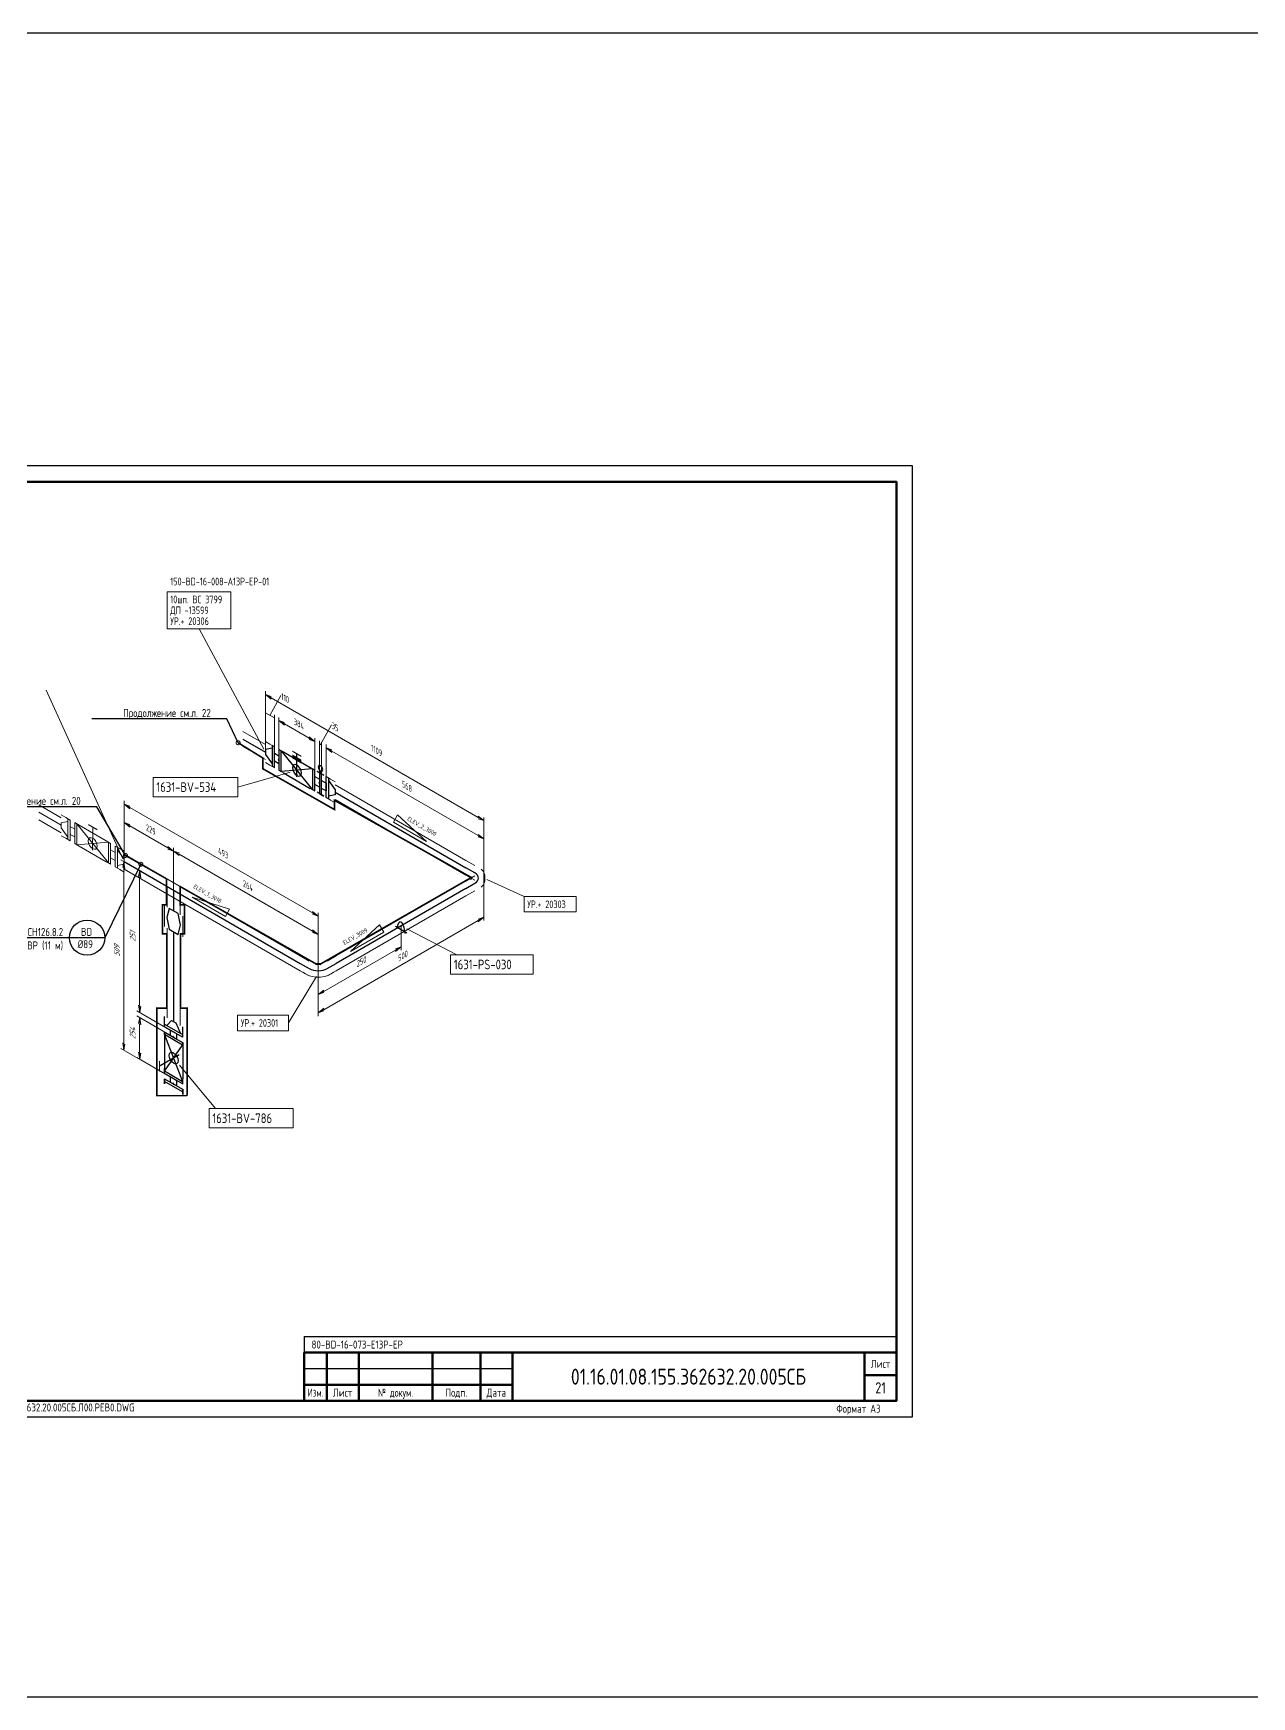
# Model space of a CAD drawing. Header units: millimetres. Extents: x 10051 to 26505, y 4675 to 5194.
# Drawn here: x 22498 to 22879, y 4675 to 5194 of the extents above; entities that cross this region are included whole.
import ezdxf
from ezdxf import colors
from ezdxf.entities.mleader import LeaderData, LeaderLine
from ezdxf.enums import TextEntityAlignment as Align
from ezdxf.math import Vec2, Vec3

# ---------------------------------------------------------------- set-up
doc = ezdxf.new("R2010")
doc.units = ezdxf.units.MM
doc.layers.get('0').update_dxf_attribs({"lineweight": 15})
for name, color, linetype, lineweight in [('--TEXT--', 150, 'Continuous', 25), ('_НС', 1, 'Continuous', 30), ('OFORMLENIE', 7, 'Continuous', 25), ('подложка', 252, 'Continuous', 9), ('Построение', 7, 'Continuous', 30)]:
    doc.layers.add(name, color=color, linetype=linetype, lineweight=lineweight)
doc.styles.add('GOST_2.304', font='CS_Gost2304.shx', dxfattribs={"height": 2.5})
doc.styles.add('GOST_2.304_07', font='CS_Gost2304.shx', dxfattribs={"width": 0.7})
doc.styles.add('GOST_2.304_09', font='CS_Gost2304.shx', dxfattribs={"width": 0.9})
doc.styles.add('Style-CS_Gost2304', font='CS_Gost2304.shx')
doc.styles.add('TNR_30', font='times.ttf', dxfattribs={"height": 3})

# ---------------------------------------------------------------- blocks, each defined once
blk = doc.blocks.new('TerminatorOpen_0.4')
at = {"color": 0, "linetype": 'ByBlock', "lineweight": -2}
for q in [(-1, 0.2), (-1, 0), (-1, -0.2)]:
    blk.add_line((0, 0), q, dxfattribs=at)
blk = doc.blocks.new('*U1752')
at = {"linetype": 'ByBlock', "lineweight": -2}
blk.add_lwpolyline([(420, 297), (0, 297), (0, 0), (420, 0)], close=True, dxfattribs=at)
at = {"linetype": 'ByBlock', "lineweight": 50}
blk.add_lwpolyline([(20, 292), (415, 292), (415, 5), (20, 5)], close=True, dxfattribs=at)
at = {"color": 0, "linetype": 'ByBlock', "lineweight": -2, "style": 'GOST_2.304'}
blk.add_text('Формат А3', height=2.5, dxfattribs=at).set_placement((410, 2.5), align=Align.MIDDLE_RIGHT)
at = {"linetype": 'ByBlock', "lineweight": -2, "insert": (8, 2.5), "char_height": 2.5, "attachment_point": 4, "style": 'GOST_2.304'}
blk.add_mtext('C:\\\\Users\\\\GrigoryAO\\\\Desktop\\\\03-23-01\\\\4550.70.ВП00.008.0155.362632.20.005 ТОП-2\\\\4550.70.ВП00.008.0155.362632.20.005СБ.Л00.РЕВ0.DWG', dxfattribs=at)
at = {"linetype": 'ByBlock', "lineweight": -2, "style": 'TNR_30'}
blk.add_attdef('ВЕРХНИЙ_НОМЕР_ЛИСТА', text='', height=3, dxfattribs=at).set_placement((410, 287), align=Align.MIDDLE_CENTER)
blk = doc.blocks.new('ST_2a_dyn')
at = {"linetype": 'ByBlock', "lineweight": 50, "extrusion": (0, 1, 0)}
for p, q in [((-185, 15), (0, 15)), ((-10, 8), (0, 8)), ((-185, 5), (-120, 5)), ((-185, 0), (0, 0))]:
    blk.add_line(p, q, dxfattribs=at)
at = {"linetype": 'ByBlock', "lineweight": 50, "extrusion": (1, 0, 0)}
for p, q in [((-185, 0), (-185, 15)), ((-178, 15), (-178, 0)), ((-168, 15), (-168, 0)), ((-145, 15), (-145, 0)), ((-130, 15), (-130, 0)), ((-120, 0), (-120, 15)), ((-10, 0), (-10, 15))]:
    blk.add_line(p, q, dxfattribs=at)
at = {"linetype": 'ByBlock', "lineweight": 50}
blk.add_line((0, 15), (0, 0), dxfattribs=at)
at = {"linetype": 'ByBlock', "lineweight": -2, "extrusion": (0, 1, 0)}
blk.add_line((-185, 10), (-120, 10), dxfattribs=at)
at = {"linetype": 'ByBlock', "lineweight": -2, "style": 'GOST_2.304'}
for s, p in [('Лист', (-5, 11.5)), ('Лист', (-173, 2.5)), ('Подп.', (-137.5, 2.5)), ('Дата', (-125, 2.5))]:
    blk.add_text(s, height=2.5, dxfattribs=at).set_placement(p, align=Align.MIDDLE_CENTER)
at = {"linetype": 'ByBlock', "lineweight": -2, "width": 0.9}
for s, style, p in [('Изм.', 'GOST_2.304', (-181.5, 2.5)), ('№ докум.', 'GOST_2.304_09', (-156.5, 2.5))]:
    blk.add_text(s, height=2.5, dxfattribs=dict(at, style=style)).set_placement(p, align=Align.MIDDLE_CENTER)
at = {"linetype": 'ByBlock', "lineweight": -2}
for tag, height, style, flags, p in [('ИЗМ_2', 2.5, 'GOST_2.304', 12, (-181.5, 12.5)), ('ЛИСТ_2', 2.5, 'GOST_2.304', 12, (-173, 12.5)), ('N_ДОК_2', 2.5, 'GOST_2.304_09', 12, (-156.5, 12.5)), ('ИЗМ_1', 2.5, 'GOST_2.304', 12, (-181.5, 7.5)), ('ЛИСТ_1', 2.5, 'GOST_2.304', 12, (-173, 7.5)), ('N_ДОК_1', 2.5, 'GOST_2.304_09', 12, (-156.5, 7.5)), ('ШИФР', 5, 'GOST_2.304', 4, (-65, 7.5)), ('LIST', 3.5, 'GOST_2.304', 4, (-5, 4))]:
    blk.add_attdef(tag, text='', height=height, dxfattribs=dict(at, style=style, flags=flags)).set_placement(p, align=Align.MIDDLE_CENTER)
at = {"linetype": 'ByBlock', "lineweight": -2, "style": 'GOST_2.304_07', "width": 0.7, "flags": 12}
for tag, p in [('ДАТА_2', (-125, 12.5)), ('ДАТА_1', (-125, 7.5))]:
    blk.add_attdef(tag, text='', height=2.5, dxfattribs=at).set_placement(p, align=Align.MIDDLE_CENTER)
blk = doc.blocks.new('_DotSmall')
at = {"color": 0, "linetype": 'ByBlock', "const_width": 0.5}
blk.add_lwpolyline([(-0.0625, 0, 1), (0.0625, 0, 1)], format="xyb", close=True, dxfattribs=at)

msp = doc.modelspace()

# ---------------------------------------------------------------- hatches: boundary and pattern name
at = {"layer": 'подложка', "true_color": 0x000000, "extrusion": (0.707107, 0.408248, -0.57735)}
h = msp.add_hatch(color=18, dxfattribs=at)
edge = h.paths.add_edge_path()
edge.add_arc((-6981.38, 12831.45), 1, -45, 315)
at = {"layer": 'подложка', "extrusion": (0.707107, 0.408248, -0.57735)}
h = msp.add_hatch(color=256, dxfattribs=at)
edge = h.paths.add_edge_path()
edge.add_arc((-7003.16, 12853.22), 1, -45, 315)
at = {"layer": 'подложка', "true_color": 0x000000, "extrusion": (0.707107, 0.408248, -0.57735)}
h = msp.add_hatch(color=18, dxfattribs=at)
edge = h.paths.add_edge_path()
edge.add_arc((-6988.98, 12839.05), 1, -45, 315)
at = {"layer": 'подложка', "extrusion": (0.707107, 0.408248, -0.57735)}
h = msp.add_hatch(color=256, dxfattribs=at)
edge = h.paths.add_edge_path()
edge.add_arc((-7044, 12894.06), 1, -45, 315)
h = msp.add_hatch(color=256, dxfattribs=at)
edge = h.paths.add_edge_path()
edge.add_arc((-7004.44, 12854.5), 0.497, -135, 225)
at = {"layer": 'подложка', "extrusion": (-0.707107, 0.408248, -0.57735)}
h = msp.add_hatch(color=256, dxfattribs=at)
edge = h.paths.add_edge_path()
edge.add_arc((-15583.71, -9733.64), 1, 225, 585)
at = {"layer": 'подложка', "extrusion": (-0.707107, -0.408248, 0.57735)}
h = msp.add_hatch(color=256, dxfattribs=at)
edge = h.paths.add_edge_path()
edge.add_arc((7010.05, 12848.88), 1, 135, 495)
at = {"layer": 'подложка', "extrusion": (0.707107, 0.408248, -0.57735)}
h = msp.add_hatch(color=256, dxfattribs=at)
edge = h.paths.add_edge_path()
edge.add_arc((-7010.05, 12848.88), 0.497, -135, 225)
at = {"layer": 'подложка', "extrusion": (-0.707107, -0.408248, 0.57735)}
h = msp.add_hatch(color=256, dxfattribs=at)
edge = h.paths.add_edge_path()
edge.add_arc((7015.67, 12843.27), 1, 135, 495)
h = msp.add_hatch(color=256, dxfattribs=at)
edge = h.paths.add_edge_path()
edge.add_arc((7044, 12894.06), 1, 45, 405)
at = {"layer": 'подложка', "extrusion": (-0.707107, 0.408248, -0.57735)}
h = msp.add_hatch(color=256, dxfattribs=at)
edge = h.paths.add_edge_path()
edge.add_arc((-15543.24, -9693.17), 1, 225, 585)
at = {"layer": 'Построение', "ltscale": 0.3, "extrusion": (0.707107, 0.408248, -0.57735)}
h = msp.add_hatch(color=256, dxfattribs=at)
edge = h.paths.add_edge_path()
edge.add_arc((-7039.99, 12818.95), 1, -135, 225)

# ---------------------------------------------------------------- linework, layer by layer
at = {"layer": '--TEXT--'}
msp.add_circle((22515.03, 4911.81), 5.51, dxfattribs=at)
at = {"layer": '_НС', "linetype": 'Continuous', "lineweight": 30, "const_width": 0.5}
for points in [[(22543.95, 4927.86), (22586.56, 4903.6), (22587.96, 4903.6), (22635.05, 4930.61), (22592.32, 4954.7), (22592.32, 4951.81), (22569.93, 4964.56), (22569.93, 4967.92), (22562.19, 4972.7)], [(22526.99, 4937.51), (22539.79, 4930.23)], [(22539.79, 4930.32), (22539.79, 4922.08), (22538.55, 4922.08), (22538.55, 4913.05), (22539.92, 4913.05), (22539.92, 4889.8), (22536.84, 4889.8), (22536.84, 4862.45), (22546.27, 4862.45)], [(22544.1, 4927.84), (22544.1, 4922.08), (22545.48, 4922.08), (22545.48, 4913.05), (22544.23, 4913.05), (22544.23, 4889.8), (22546.27, 4889.8), (22546.27, 4862.45)]]:
    msp.add_lwpolyline(points, dxfattribs=at)
at = {"layer": 'OFORMLENIE'}
for q in [(22767.92, 4787.19), (22582.86, 4782.19)]:
    msp.add_line((22582.86, 4787.19), q, dxfattribs=at)
at = {"layer": 'подложка'}
for p, q in [((22570.24, 4970.68, 136.48), (22549.98, 5008.26, 136.48)), ((22570.24, 4970.68, 136.48), (22549.98, 5008.26, 136.48)), ((22526.18, 4936.47, 184.91), (22502.25, 4989.08, 184.91)), ((22526.18, 4936.47, 184.91), (22502.25, 4989.08, 184.91)), ((22578.46, 4963.53, 144.51), (22562.11, 4958.85, 144.51)), ((22578.46, 4963.53, 144.51), (22562.11, 4958.85, 144.51)), ((22639.85, 4929.99, 192.19), (22651.52, 4924.63, 192.19)), ((22639.85, 4929.99, 192.19), (22651.52, 4924.63, 192.19)), ((22614.93, 4914.52, 213.3), (22630.55, 4906.41, 213.3)), ((22614.93, 4914.52, 213.3), (22630.55, 4906.41, 213.3)), ((22586.71, 4899.69, 234.42), (22577.9, 4885.16, 234.42)), ((22586.71, 4899.69, 234.42), (22577.9, 4885.16, 234.42)), ((22543.92, 4871.96, 160.47), (22555.14, 4858.41, 160.47)), ((22543.92, 4871.96, 160.47), (22555.14, 4858.41, 160.47))]:
    msp.add_line(p, q, dxfattribs=at)
at = {"layer": 'подложка', "extrusion": (-0.707107, -0.408248, 0.57735)}
for p, q in [((22570.71, 4969.8, 136.48), (22570.71, 4988.78, 149.9)), ((22570.71, 4969.8, 136.48), (22570.71, 4983.07, 145.86)), ((22572.12, 4981.24, 146.29), (22575.57, 4987.41, 154.88)), ((22572.48, 4986.74, 150.63), (22637.18, 4949.39, 203.45)), ((22570.71, 4982.05, 145.14), (22573.52, 4980.43, 147.44)), ((22576.7, 4978.59, 150.03), (22584.4, 4974.15, 156.31)), ((22587.92, 4972.11, 159.19), (22591.37, 4978.29, 167.78)), ((22588.27, 4959.66, 150.82), (22588.27, 4972.93, 160.2)), ((22587.57, 4972.32, 158.9), (22588.27, 4971.91, 159.48)), ((22591.44, 4970.08, 162.07), (22637.18, 4943.68, 199.41)), ((22526.6, 4935.56, 184.91), (22526.6, 4954.54, 198.33)), ((22528.37, 4952.5, 199.05), (22585.46, 4919.53, 245.67)), ((22526.6, 4935.56, 184.91), (22526.6, 4948.82, 194.29)), ((22528.37, 4946.78, 195.01), (22540.28, 4939.9, 204.74)), ((22638.94, 4930.41, 192.19), (22638.94, 4949.39, 205.61)), ((22638.94, 4930.41, 192.19), (22638.94, 4943.68, 201.57)), ((22542.05, 4926.63, 197.53), (22525.61, 4936.13, 184.1)), ((22542.05, 4926.63, 197.53), (22542.05, 4939.9, 206.91)), ((22542.05, 4926.63, 197.53), (22542.05, 4939.9, 206.91)), ((22543.82, 4937.86, 207.63), (22585.46, 4913.82, 241.63)), ((22526.5, 4878.76, 144.62), (22526.5, 4933.57, 183.38)), ((22542.05, 4926.63, 197.53), (22530.56, 4933.27, 188.14)), ((22531.44, 4890.5, 158.99), (22531.44, 4930.72, 187.42)), ((22587.23, 4900.55, 234.42), (22587.23, 4919.53, 247.84)), ((22587.23, 4900.55, 234.42), (22587.23, 4913.82, 243.8)), ((22542.05, 4882.33, 166.2), (22530.56, 4888.97, 156.82)), ((22542.05, 4880.71, 165.06), (22530.56, 4887.35, 155.67)), ((22531.44, 4875.9, 148.66), (22531.44, 4884.8, 154.95)), ((22542.05, 4867.74, 155.88), (22525.61, 4877.23, 142.46)), ((22542.05, 4867.74, 155.88), (22530.56, 4874.37, 146.5))]:
    msp.add_line(p, q, dxfattribs=at)
at = {"layer": 'подложка', "extrusion": (-5.55112e-17, 0.816497, 0.57735)}
for p, q in [((22563.69, 4976.16, 132.38), (22570.71, 4972.11, 138.11)), ((22572.11, 4972.26, 139.93), (22570.71, 4973.07, 138.79)), ((22563.69, 4971.55, 129.11), (22570.71, 4967.49, 134.85)), ((22573.52, 4971.44, 141.08), (22572.11, 4972.26, 139.93)), ((22574.93, 4970.63, 142.23), (22576.34, 4969.82, 143.39)), ((22572.11, 4965.73, 135.31), (22570.71, 4966.53, 134.17)), ((22573.52, 4964.91, 136.47), (22572.11, 4965.73, 135.31)), ((22574.93, 4964.1, 137.61), (22576.34, 4963.28, 138.77)), ((22589.68, 4962.12, 154.27), (22591.09, 4961.3, 155.43)), ((22586.17, 4957.61, 146.79), (22584.75, 4958.43, 145.63)), ((22591.09, 4961.3, 155.43), (22592.49, 4960.5, 156.57)), ((22592.49, 4959.54, 155.89), (22633.33, 4935.96, 189.24)), ((22589.68, 4955.59, 149.66), (22591.09, 4954.77, 150.81)), ((22591.09, 4954.77, 150.81), (22592.49, 4953.96, 151.95)), ((22592.49, 4954.92, 152.63), (22633.33, 4931.34, 185.97)), ((22509.74, 4948.55, 173.46), (22508.33, 4949.37, 172.3)), ((22511.15, 4947.74, 174.6), (22512.56, 4946.93, 175.76)), ((22512.56, 4946.93, 175.76), (22520.97, 4942.07, 182.62)), ((22509.74, 4942.02, 168.84), (22508.33, 4942.84, 167.68)), ((22522.38, 4941.26, 183.78), (22520.97, 4942.07, 182.62)), ((22511.15, 4941.21, 169.98), (22512.56, 4940.39, 171.14)), ((22512.56, 4940.39, 171.14), (22520.97, 4935.54, 178)), ((22523.79, 4940.44, 184.93), (22525.2, 4939.63, 186.08)), ((22525.2, 4939.63, 186.08), (22526.6, 4938.82, 187.22)), ((22526.6, 4937.87, 186.54), (22581.61, 4906.1, 231.46)), ((22522.38, 4934.72, 179.16), (22520.97, 4935.54, 178)), ((22523.79, 4933.91, 180.31), (22525.2, 4933.1, 181.46)), ((22525.2, 4933.1, 181.46), (22526.6, 4932.29, 182.6)), ((22526.6, 4933.25, 183.28), (22581.61, 4901.48, 228.19)), ((22633.33, 4935.96, 189.24), (22636.14, 4934.34, 191.53)), ((22633.33, 4931.34, 185.97), (22636.14, 4929.72, 188.26)), ((22633.33, 4929.47, 198.41), (22636.14, 4931.09, 196.12)), ((22634.14, 4930.87, 191.53), (22635.11, 4930.68, 191.8)), ((22638.14, 4933.18, 188.26), (22638.69, 4932.58, 189.12)), ((22638.69, 4932.58, 189.12), (22639.04, 4931.95, 190.02)), ((22639.04, 4931.95, 190.02), (22639.22, 4931.32, 190.9)), ((22639.22, 4931.32, 190.9), (22639.29, 4930.71, 191.76)), ((22633.33, 4929.47, 198.41), (22592.85, 4906.1, 231.46)), ((22633.33, 4924.85, 195.15), (22636.14, 4926.48, 192.85)), ((22635.11, 4930.13, 192.58), (22634.14, 4929.94, 192.85)), ((22635.11, 4930.68, 191.8), (22635.11, 4930.13, 192.58)), ((22638.69, 4928.24, 195.26), (22638.14, 4927.63, 196.12)), ((22639.04, 4928.87, 194.37), (22638.69, 4928.24, 195.26)), ((22639.22, 4929.5, 193.48), (22639.04, 4928.87, 194.37)), ((22639.29, 4930.11, 192.62), (22639.22, 4929.5, 193.48)), ((22639.29, 4930.71, 191.76), (22639.29, 4930.11, 192.62)), ((22633.33, 4924.85, 195.15), (22592.85, 4901.48, 228.19)), ((22581.61, 4906.1, 231.46), (22584.42, 4904.48, 233.75)), ((22592.85, 4906.1, 231.46), (22590.04, 4904.48, 233.75)), ((22581.61, 4901.48, 228.19), (22584.42, 4899.86, 230.49)), ((22583.2, 4900.47, 234.53), (22582.42, 4901.02, 233.75)), ((22584.18, 4900.01, 235.17), (22583.2, 4900.47, 234.53)), ((22585.33, 4899.69, 235.63), (22584.18, 4900.01, 235.17)), ((22586.58, 4899.52, 235.87), (22585.33, 4899.69, 235.63)), ((22587.08, 4903.47, 230.29), (22586.42, 4903.33, 230.49)), ((22587.38, 4903.47, 230.29), (22587.08, 4903.47, 230.29)), ((22588.04, 4903.33, 230.49), (22587.38, 4903.47, 230.29)), ((22589.14, 4899.69, 235.63), (22587.88, 4899.52, 235.87)), ((22590.28, 4900.01, 235.17), (22589.14, 4899.69, 235.63)), ((22592.85, 4901.48, 228.19), (22590.04, 4899.86, 230.49)), ((22591.27, 4900.47, 234.53), (22590.28, 4900.01, 235.17)), ((22592.04, 4901.02, 233.75), (22591.27, 4900.47, 234.53)), ((22587.88, 4899.52, 235.87), (22586.58, 4899.52, 235.87))]:
    msp.add_line(p, q, dxfattribs=at)
at = {"layer": 'подложка', "extrusion": (0.707107, 0.408248, -0.57735)}
for p, q in [((22575.1, 4967.06, 139.92), (22574.75, 4967.67, 139.92)), ((22575.1, 4967.47, 140.21), (22574.75, 4967.27, 139.63)), ((22587.75, 4959.76, 150.24), (22587.39, 4960.37, 150.24)), ((22587.75, 4960.17, 150.53), (22587.39, 4959.97, 149.96)), ((22589.85, 4958.55, 151.96), (22589.5, 4959.16, 151.96)), ((22589.85, 4958.95, 152.25), (22589.5, 4958.75, 151.68)), ((22511.85, 4947.32, 175.16), (22521.68, 4935.15, 178.6)), ((22521.68, 4941.64, 183.19), (22511.85, 4940.83, 170.57)), ((22540.05, 4921.3, 191.31), (22540.05, 4927.79, 195.89)), ((22539.22, 4915.29, 186.04), (22539.22, 4921.78, 190.63)), ((22544.05, 4918.99, 194.57), (22544.05, 4925.48, 199.16)), ((22544.88, 4912.03, 190.66), (22544.88, 4918.51, 195.25)), ((22540.05, 4914.81, 186.72), (22540.05, 4886.73, 166.86)), ((22544.05, 4912.5, 189.98), (22544.05, 4884.42, 170.13))]:
    msp.add_line(p, q, dxfattribs=at)
at = {"layer": 'подложка', "extrusion": (0.707104, 0.405797, -0.57908)}
msp.add_line((22516.76, 4939.19, 175.44), (22516.78, 4946.14, 180.33), dxfattribs=at)
at = {"layer": 'подложка', "extrusion": (0.707107, -0.408248, 0.57735)}
for p, q in [((22638.94, 4930.41, 192.19), (22638.94, 4917.14, 182.81)), ((22589, 4889.32, 224.31), (22637.18, 4917.14, 184.97)), ((22613.09, 4915.48, 213.3), (22613.09, 4907.93, 207.96)), ((22589, 4895.04, 228.35), (22611.32, 4907.93, 210.13)), ((22587.23, 4900.55, 234.42), (22587.23, 4887.28, 225.03)), ((22587.23, 4900.55, 234.42), (22587.23, 4893, 229.07))]:
    msp.add_line(p, q, dxfattribs=at)
at = {"layer": 'подложка', "extrusion": (-0.707107, -0.408248, 0.57735), "elevation": -17910.02}
for points in [[(6984.19, 12834.26), (6972.7, 12845.75)], [(6985.6, 12835.67), (6974.11, 12847.16)], [(6996.84, 12846.9), (6985.34, 12858.39)], [(6998.24, 12848.31), (6986.75, 12859.8)], [(7000.35, 12850.41), (6988.86, 12861.9)]]:
    msp.add_lwpolyline(points, dxfattribs=at)
at = {"layer": 'подложка', "extrusion": (-5.55112e-17, 0.816497, 0.57735), "flags": 128}
for points, elevation in [([(-22499.91, -2725.26), (-22506.93, -2718.23)], 4139.45), ([(-22499.91, -2725.26), (-22506.93, -2718.23)], 4133.79), ([(-22508.33, -2716.84), (-22506.93, -2718.23)], 4140.62), ([(-22508.33, -2716.84), (-22506.93, -2718.23)], 4132.62)]:
    msp.add_lwpolyline(points, dxfattribs=dict(at, elevation=elevation))
at = {"layer": 'подложка', "extrusion": (-5.55112e-17, 0.816497, 0.57735), "elevation": 4136.62}
msp.add_lwpolyline([(-22499.91, -2725.26), (-22506.93, -2718.23)], dxfattribs=at)
at = {"layer": 'подложка', "extrusion": (-0.707107, -0.408248, 0.57735), "elevation": -17836.89, "flags": 128}
msp.add_lwpolyline([(6969.32, 12823.6), (6968.61, 12820.09), (6970.02, 12818.68), (6973.53, 12819.38)], dxfattribs=at)
at = {"layer": 'подложка', "flags": 128}
for points, elevation in [([(22621.07, 4941.88), (22610.68, 4947.88), (22612.01, 4950.19), (22621.07, 4941.88)], 172.95), ([(22547.82, 4924.46), (22558.22, 4918.46), (22559.55, 4920.76), (22547.82, 4924.46)], 206.07), ([(22597.27, 4907.5), (22607.66, 4913.5), (22606.33, 4915.81), (22597.27, 4907.5)], 221.57)]:
    msp.add_lwpolyline(points, dxfattribs=dict(at, elevation=elevation))
at = {"layer": 'подложка', "extrusion": (0.707107, 0.408248, -0.57735), "elevation": 17836.89, "flags": 128}
msp.add_lwpolyline([(-6984.77, 12839.05), (-6988.28, 12839.75), (-6989.68, 12838.35), (-6988.98, 12834.84)], dxfattribs=at)
at = {"layer": 'подложка', "extrusion": (0.707107, 0.408248, -0.57735)}
msp.add_circle((-6979.15, 12829.22, 17836.89), 1.99, dxfattribs=at)
at = {"layer": 'подложка', "extrusion": (0.707104, 0.405797, -0.57908)}
msp.add_point((22516.79, 4939.93, 176), dxfattribs=at)
at = {"layer": 'подложка', "extrusion": (-0.707104, -0.405797, 0.57908)}
for points in [[(6930.65, 12895.72, -17897.53), (6927.83, 12892.89, -17897.53), (6931.01, 12895.37, -17897.53), (6928.18, 12892.54, -17897.53)], [(6918.77, 12883.48, -17824.4), (6915.94, 12880.64, -17824.4), (6919.12, 12883.12, -17824.4), (6916.3, 12880.29, -17824.4)]]:
    msp.add_solid(points, dxfattribs=at)
at = {"layer": 'подложка'}
for points in [[(22540.01, 5019.86, 136.48), (22559.96, 5019.86, 136.48), (22559.96, 5008.26, 136.48), (22540.01, 5008.26, 136.48)], [(22535.66, 4961.85, 144.51), (22562.11, 4961.85, 144.51), (22562.11, 4955.85, 144.51), (22535.66, 4955.85, 144.51)], [(22509.74, 4948.53, 173.44), (22509.04, 4948.94, 172.87), (22509.04, 4942.45, 168.28), (22509.74, 4942.04, 168.85)], [(22511.15, 4943.26, 171.43), (22509.74, 4944.07, 170.29), (22509.74, 4946.5, 172.01), (22511.15, 4945.69, 173.15)], [(22511.85, 4947.32, 175.16), (22511.15, 4947.72, 174.59), (22511.15, 4941.23, 170), (22511.85, 4940.83, 170.57)], [(22522.38, 4941.23, 183.76), (22521.68, 4941.64, 183.19), (22521.68, 4935.15, 178.6), (22522.38, 4934.75, 179.17)], [(22523.79, 4935.96, 181.76), (22522.38, 4936.77, 180.61), (22522.38, 4939.21, 182.33), (22523.79, 4938.39, 183.48)], [(22523.79, 4940.42, 184.91), (22524.49, 4940.02, 185.48), (22524.49, 4933.53, 180.9), (22523.79, 4933.93, 180.32)], [(22651.52, 4924.63, 192.19), (22667.8, 4924.63, 192.19), (22667.8, 4919.83, 192.19), (22651.52, 4919.83, 192.19)], [(22628.56, 4906.44, 213.3), (22654.34, 4906.44, 213.3), (22654.34, 4900.44, 213.3), (22628.56, 4900.44, 213.3)], [(22562.05, 4887.56, 234.42), (22577.9, 4887.56, 234.42), (22577.9, 4882.76, 234.42), (22562.05, 4882.76, 234.42)], [(22553.15, 4858.41, 160.47), (22579.37, 4858.41, 160.47), (22579.37, 4852.41, 160.47), (22553.15, 4852.41, 160.47)]]:
    msp.add_3dface(points, dxfattribs=at)
at = {"layer": 'Построение', "ltscale": 0.3, "extrusion": (0.707107, 0.408248, -0.57735)}
for p, q in [((22542.05, 4926.63, 197.53), (22542.05, 4920.15, 192.94)), ((22614.86, 4913.23, 213.88), (22611.32, 4915.27, 210.99))]:
    msp.add_line(p, q, dxfattribs=at)
at = {"layer": 'Построение', "color": 3}
msp.add_lwpolyline([(10050.53, 4674.72), (26505.36, 4674.72), (26505.36, 5194.3), (10050.53, 5194.3)], close=True, dxfattribs=at)
at = {"layer": 'Построение', "ltscale": 0.3, "extrusion": (-5.55112e-17, 0.816497, 0.57735)}
for points, elevation in [([(-22563.69, -2764.9), (-22570.71, -2757.88)], 4136.62), ([(-22576.34, -2752.25), (-22584.75, -2743.84)], 4140.62), ([(-22576.34, -2752.25), (-22584.75, -2743.84)], 4132.62), ([(-22586.17, -2742.43), (-22584.75, -2743.84)], 4140.62), ([(-22588.98, -2739.61), (-22586.86, -2741.73)], 4140.62), ([(-22588.27, -2740.32), (-22586.86, -2741.73)], 4140.62), ([(-22587.57, -2741.02), (-22588.98, -2739.61)], 4140.62), ([(-22588.98, -2739.61), (-22586.86, -2741.73)], 4132.62), ([(-22588.27, -2740.32), (-22586.86, -2741.73)], 4132.62), ([(-22592.49, -2736.11), (-22633.33, -2695.27)], 4136.62), ([(-22587.57, -2741.02), (-22588.98, -2739.61)], 4132.62), ([(-22526.6, -2698.57), (-22581.61, -2643.55)], 4136.62), ([(-22633.33, -2684.03), (-22592.85, -2643.55)], 4136.62)]:
    msp.add_lwpolyline(points, dxfattribs=dict(at, elevation=elevation))
at = {"layer": 'Построение', "ltscale": 0.3, "extrusion": (-0.707107, -0.408248, 0.57735)}
for points, elevation in [([(6981.38, 12835.67), (6980.68, 12832.15), (6982.09, 12830.75), (6985.6, 12831.45)], -17910.02), ([(7042.1, 12811.22), (7057.55, 12807.01)], -17836.89), ([(7044.2, 12814.38), (7044.2, 12815.09)], -17836.89), ([(7051.93, 12801.39), (7047.72, 12816.84)], -17836.89), ([(7056.85, 12801.74), (7056.85, 12802.44)], -17836.89)]:
    msp.add_lwpolyline(points, dxfattribs=dict(at, elevation=elevation))
at = {"layer": 'Построение', "ltscale": 0.3, "extrusion": (0.707107, 0.408248, -0.57735)}
for points, elevation in [([(-6983.49, 12839.18), (-6998.94, 12843.39)], 17910.02), ([(-6993.32, 12849.01), (-6989.11, 12833.56)], 17910.02), ([(-6995.78, 12851.47), (-6995.08, 12852.17)], 17910.02), ([(-6998.94, 12853.22), (-7002.45, 12853.93), (-7003.86, 12852.52), (-7003.16, 12849.01)], 17910.02), ([(-7038.56, 12814.72), (-7037.16, 12816.12)], 17836.89), ([(-7039.97, 12813.31), (-7038.56, 12814.72)], 17836.89), ([(-7039.99, 12814.73), (-7039.29, 12818.25), (-7040.69, 12819.65), (-7044.2, 12818.95)], 17836.89), ([(-7041.38, 12811.9), (-7042.79, 12810.49)], 17836.89), ([(-7042.79, 12810.49), (-7051.2, 12802.08)], 17836.89), ([(-7044.21, 12820.38), (-7042.82, 12821.78)], 17836.89), ([(-7045.63, 12818.97), (-7044.21, 12820.38)], 17836.89), ([(-7047.03, 12817.56), (-7048.45, 12816.15)], 17836.89), ([(-7048.45, 12816.15), (-7056.86, 12807.74)], 17836.89), ([(-7052.61, 12800.67), (-7051.2, 12802.08)], 17836.89), ([(-7054.02, 12799.26), (-7055.43, 12797.85)], 17836.89), ([(-7055.43, 12797.85), (-7054.72, 12798.56)], 17836.89), ([(-7058.27, 12806.32), (-7056.86, 12807.74)], 17836.89), ([(-7059.67, 12804.92), (-7061.09, 12803.51)], 17836.89), ([(-7061.09, 12803.51), (-7060.38, 12804.22)], 17836.89)]:
    msp.add_lwpolyline(points, dxfattribs=dict(at, elevation=elevation))
at = {"layer": 'Построение', "ltscale": 0.3, "extrusion": (0.707104, 0.405797, -0.57908), "elevation": 17897.53}
msp.add_lwpolyline([(-6935.61, 12887.95), (-6929.59, 12893.95)], dxfattribs=at)
at = {"layer": 'Построение', "ltscale": 0.3, "extrusion": (-5.55112e-17, 0.816497, 0.57735), "elevation": 4136.62}
for points in [[(-22633.33, -2684.03), (-22636.14, -2686.84, 0.414227), (-22636.14, -2692.46), (-22633.33, -2695.27)], [(-22581.61, -2643.55), (-22584.42, -2640.74, 0.414227), (-22590.04, -2640.74), (-22592.85, -2643.55)]]:
    msp.add_lwpolyline(points, format="xyb", dxfattribs=at)
at = {"layer": 'Построение', "ltscale": 0.3, "extrusion": (-0.707107, -0.408248, 0.57735), "elevation": -17836.89}
msp.add_lwpolyline([(7008.64, 12847.47), (7010.72, 12843.97), (7014.26, 12841.85), (7017.09, 12844.68), (7014.97, 12848.22), (7011.47, 12850.3), (7008.64, 12847.47)], close=True, dxfattribs=at)
at = {"layer": 'Построение', "ltscale": 0.3, "extrusion": (1, 0, 0), "elevation": 22542.05}
msp.add_lwpolyline([(4913.66, 188.35), (4885.58, 168.5)], dxfattribs=at)
at = {"layer": 'Построение', "ltscale": 0.3}
for points, elevation in [([(22542.23, 4880.41), (22541.87, 4881.02)], 165.06), ([(22542.23, 4865.81), (22541.87, 4866.42)], 154.73)]:
    msp.add_lwpolyline(points, dxfattribs=dict(at, elevation=elevation))
at = {"layer": 'Построение', "ltscale": 0.3, "extrusion": (0.707072, -0.408268, 0.577379), "elevation": 14041.51}
msp.add_lwpolyline([(15494.73, -9734.81), (15488.72, -9728.8)], dxfattribs=at)
at = {"layer": 'Построение', "ltscale": 0.3, "extrusion": (0.707107, 0.408248, -0.57735)}
for centre, radius in [((-6991.22, 12841.28, 17910.02), 1.99), ((-6994.38, 12852.87, 17910.02), 0.993)]:
    msp.add_circle(centre, radius, dxfattribs=at)
at = {"layer": 'Построение', "ltscale": 0.3, "extrusion": (-0.707107, -0.408248, 0.57735)}
msp.add_circle((7049.82, 12809.11, -17836.89), 1.99, dxfattribs=at)
msp.add_ellipse((22613.09, 4912.21, 210.99), major_axis=(0, -4.49, -3.18), ratio=0.363636, start_param=1.942965, end_param=4.34022, dxfattribs=at)
at = {"layer": 'Построение', "ltscale": 0.3, "extrusion": (0.707104, 0.405797, -0.57908)}
msp.add_point((22580.57, 4962.82, 143.62), dxfattribs=at)
at = {"layer": 'Построение', "ltscale": 0.3, "extrusion": (0.707072, -0.408268, 0.577379)}
msp.add_point((22543.16, 4874.84, 159.54), dxfattribs=at)
at = {"layer": 'Построение', "ltscale": 0.3, "extrusion": (0.707104, 0.405797, -0.57908)}
msp.add_solid([(-6932.78, 12893.61, 17897.53), (-6929.95, 12890.77, 17897.53), (-6931.71, 12894.66, 17897.53), (-6928.89, 12891.83, 17897.53)], dxfattribs=at)
at = {"layer": 'Построение', "ltscale": 0.3, "extrusion": (-0.707072, 0.408268, -0.577379)}
msp.add_solid([(-15486.95, -9729.86, -14041.51), (-15489.78, -9727.03, -14041.51), (-15487.3, -9730.22, -14041.51), (-15490.13, -9727.39, -14041.51)], dxfattribs=at)
at = {"layer": 'Построение', "ltscale": 0.3}
for points in [[(22573.52, 4971.42, 141.07), (22572.82, 4971.83, 140.5), (22572.82, 4965.34, 135.91), (22573.52, 4964.93, 136.48)], [(22574.93, 4966.15, 139.06), (22573.52, 4966.96, 137.91), (22573.52, 4969.39, 139.64), (22574.93, 4968.58, 140.78)], [(22575.63, 4970.21, 142.79), (22574.93, 4970.61, 142.22), (22574.93, 4964.12, 137.63), (22575.63, 4963.72, 138.2)], [(22586.17, 4964.12, 151.39), (22585.46, 4964.53, 150.82), (22585.46, 4958.04, 146.23), (22586.17, 4957.64, 146.8)], [(22587.57, 4958.85, 149.38), (22586.17, 4959.66, 148.24), (22586.17, 4962.1, 149.96), (22587.57, 4961.28, 151.1)], [(22588.27, 4962.91, 153.11), (22587.57, 4963.31, 152.54), (22587.57, 4956.82, 147.95), (22588.27, 4956.42, 148.52)], [(22589.68, 4962.1, 154.26), (22590.38, 4961.69, 154.83), (22590.38, 4955.2, 150.24), (22589.68, 4955.61, 149.67)], [(22589.68, 4957.64, 151.1), (22588.27, 4958.45, 149.96), (22588.27, 4960.88, 151.68), (22589.68, 4960.07, 152.82)], [(22539.24, 4883.96, 163.91), (22539.24, 4884.77, 164.48), (22544.86, 4881.52, 169.07), (22544.86, 4880.71, 168.5)], [(22539.24, 4881.52, 162.19), (22539.24, 4882.33, 162.76), (22544.86, 4879.09, 167.35), (22544.86, 4878.28, 166.78)], [(22543.1, 4880.1, 165.92), (22543.1, 4881.73, 167.06), (22541, 4882.94, 165.34), (22541, 4881.32, 164.2)], [(22539.24, 4869.36, 153.59), (22539.24, 4870.17, 154.16), (22544.86, 4866.93, 158.75), (22544.86, 4866.12, 158.17)], [(22539.24, 4866.93, 151.87), (22539.24, 4867.74, 152.44), (22544.86, 4864.49, 157.03), (22544.86, 4863.68, 156.45)], [(22543.1, 4865.51, 155.59), (22543.1, 4867.13, 156.74), (22541, 4868.35, 155.02), (22541, 4866.72, 153.87)]]:
    msp.add_3dface(points, dxfattribs=at)

# ---------------------------------------------------------------- block references
at = {"layer": 'OFORMLENIE'}
msp.add_blockref('*U1752', (22352.86, 4762.19), dxfattribs=at)
ref = msp.add_blockref('ST_2a_dyn', (22767.86, 4767.19), dxfattribs=at)
ref.add_attrib('LIST', '21', dxfattribs={"layer": '0', "linetype": 'ByBlock', "lineweight": -2, "height": 3.5, "style": 'GOST_2.304'}).set_placement((22762.86, 4771.19), align=Align.MIDDLE_CENTER)
ref.add_attrib('ШИФР', '01.16.01.08.155.362632.20.005СБ', dxfattribs={"layer": '0', "linetype": 'ByBlock', "lineweight": -2, "height": 5, "style": 'GOST_2.304'}).set_placement((22702.86, 4774.69), align=Align.MIDDLE_CENTER)
at = {"layer": 'подложка', "extrusion": (-0.707107, -0.408248, 0.57735)}
for p, xscale, yscale, zscale, rotation in [((6965.83, 12847.01, -17910.02), 2.500000000000003, 2.500000000000003, 2.500000000000003, 225.0000000000001), ((6974.99, 12846.27, -17910.02), 2.500000000000003, 2.500000000000003, 2.500000000000003, 225.0000000000001), ((6986.23, 12857.51, -17910.02), 2.500000000000003, 2.500000000000003, 2.500000000000003, 45.00000000000011), ((6989.74, 12861.02, -17910.02), 2.500000000000003, 2.500000000000003, 2.500000000000003, 225.0000000000001), ((6973.43, 12854.61, -17836.89), 2.500000000000003, 2.500000000000003, 2.500000000000003, 225.0000000000001), ((6978.38, 12849.66, -17836.89), 2.500000000000003, 2.500000000000003, 2.500000000000003, 225.0000000000001), ((7034.06, 12915.24, -17910.02), 2.500000000000003, 2.500000000000003, 2.500000000000003, 45.00000000000011), ((7039.01, 12910.29, -17910.02), 2.500000000000003, 2.500000000000003, 2.500000000000003, 45.00000000000011), ((6993.83, 12865.11, -17836.89), 2.500000000000003, 2.500000000000003, 2.500000000000003, 45.00000000000011), ((6993.83, 12865.11, -17836.89), 2.500000000000003, 2.500000000000003, 2.500000000000003, 225.0000000000001), ((6988.88, 12838.95, -17836.89), 2.500000000000002, 2.500000000000002, 2.500000000000002, 135), ((6993.83, 12843.9, -17836.89), 2.500000000000002, 2.500000000000002, 2.500000000000002, 135), ((7034.06, 12915.24, -17836.89), 2.500000000000003, 2.500000000000003, 2.500000000000003, 45.00000000000011), ((7039.01, 12910.29, -17836.89), 2.500000000000003, 2.500000000000003, 2.500000000000003, 45.00000000000011), ((7032.19, 12805.53, -17836.89), 2.500000000000002, 2.500000000000002, 2.500000000000002, 315.0000000000001), ((7033.6, 12804.13, -17836.89), 2.500000000000002, 2.500000000000002, 2.500000000000002, 135), ((7039.89, 12787.94, -17836.89), 2.500000000000002, 2.500000000000002, 2.500000000000002, 315.0000000000001), ((7044.84, 12792.89, -17836.89), 2.500000000000002, 2.500000000000002, 2.500000000000002, 315.0000000000001)]:
    msp.add_blockref('TerminatorOpen_0.4', p, dxfattribs=dict(at, xscale=xscale, yscale=yscale, zscale=zscale, rotation=rotation))
at = {"layer": 'подложка', "extrusion": (0.707107, -0.408248, 0.57735), "xscale": 2.5, "yscale": 2.5, "zscale": 2.5}
for p, rotation in [((15578.72, -9749.87, 14106.28), 314.9999999999999), ((15557.82, -9719.06, 14106.28), 314.9999999999999), ((15531.96, -9693.21, 14106.28), 134.9999999999999), ((15527.01, -9698.16, 14106.28), 134.9999999999999)]:
    msp.add_blockref('TerminatorOpen_0.4', p, dxfattribs=dict(at, rotation=rotation))

# ---------------------------------------------------------------- texts
at = {"layer": '--TEXT--', "style": 'GOST_2.304'}
for s, p in [('%%C89', (22512.09, 4908.52)), ('BD', (22513.13, 4912.38))]:
    msp.add_text(s, height=2.5, rotation=360, dxfattribs=at).set_placement(p)
at = {"layer": 'OFORMLENIE', "style": 'GOST_2.304'}
msp.add_text('80-BD-16-073-E13P-EP', height=2.5, dxfattribs=at).set_placement((22585.14, 4784.71), align=Align.MIDDLE_LEFT)
at = {"layer": 'подложка', "style": 'Style-CS_Gost2304', "width": 0.875}
for s, p in [('150-BD-16-008-A13P-EP-01', (22541.01, 5023.06, 136.48)), ('ДП -13599', (22541.01, 5014.06, 136.48)), ('10шп. ВС 3799', (22541.01, 5017.46, 136.48)), ('УР.+ 20306', (22541.01, 5010.66, 136.48)), ('УР.+ 20303', (22652.52, 4922.23, 192.19)), ('УР.+ 20301', (22563.05, 4885.16, 234.42))]:
    msp.add_text(s, height=2.4, rotation=360, dxfattribs=at).set_placement(p, align=Align.MIDDLE_LEFT)
at = {"layer": 'подложка', "style": 'Style-CS_Gost2304'}
for s, p in [('1631-BV-534', (22536.66, 4958.85, 144.51)), ('1631-PS-030', (22629.56, 4903.44, 213.3)), ('1631-BV-786', (22554.15, 4855.41, 160.47))]:
    msp.add_text(s, height=3, rotation=360, dxfattribs=at).set_placement(p, align=Align.MIDDLE_LEFT)
at = {"layer": 'подложка', "extrusion": (-0.707107, -0.408248, 0.57735), "char_height": 2.5, "attachment_point": 5, "style": 'GOST_2.304'}
for s, insert, text_direction in [('\\A1;110', (22576.89, 4986.65, 155.96), (0.707107, -0.408248, 0.57735)), ('\\A1;384', (22581.17, 4978.56, 155.48), (0.707107, -0.408248, 0.57735)), ('\\A1;35', (22592.47, 4977.65, 168.68), (0.707107, -0.408248, 0.57735)), ('\\A1;1109', (22605.45, 4970.26, 179.35), (0.707107, -0.408248, 0.57735)), ('\\A1;568', (22614.93, 4959.07, 183.05), (0.707107, -0.408248, 0.57735)), ('\\A1;229', (22534.94, 4945.54, 202.19), (0.707107, -0.408248, 0.57735)), ('\\A1;493', (22557.53, 4938.21, 224.67), (0.707107, -0.408248, 0.57735)), ('\\A1;264', (22565.26, 4928.03, 226.94), (0.707107, -0.408248, 0.57735)), ('\\A1;509', (22524.29, 4908.16, 162.7), (0, 0.816497, 0.57735)), ('\\A1;251', (22529.24, 4912.6, 171.91), (0, 0.816497, 0.57735)), ('\\A1;254', (22529.24, 4882.34, 150.51), (0, 0.816497, 0.57735))]:
    msp.add_mtext(s, dxfattribs=dict(at, insert=insert, text_direction=text_direction))
at = {"layer": 'подложка', "extrusion": (0.707107, -0.408248, 0.57735), "char_height": 2.5, "attachment_point": 5, "text_direction": (0.707107, 0.408248, -0.57735), "style": 'GOST_2.304'}
for s, insert in [('\\A1;250', (22600.78, 4904.39, 220.54)), ('\\A1;500', (22613.71, 4906.14, 205.94))]:
    msp.add_mtext(s, dxfattribs=dict(at, insert=insert))
at = {"layer": 'подложка', "style": 'Style-CS_Gost2304'}
for tag, rotation, p in [('ELEV_2_3000', 330, (22619.6, 4946.58, 172.95)), ('ELEV_1_3018', 330, (22552.63, 4925.53, 206.07)), ('ELEV_3009', 30, (22598.75, 4912.2, 221.57))]:
    msp.add_attdef(tag, text='0.3%', height=1.333, rotation=rotation, dxfattribs=at).set_placement(p, align=Align.MIDDLE_CENTER)

# ---------------------------------------------------------------- leaders
at = {"layer": '--TEXT--'}
ml = msp.add_multileader_mtext('Standard', dxfattribs=at)
ml.set_content('{\\C0;Продолжение см.л. 22}', color=256, style='GOST_2.304')
ml.set_leader_properties()
ml.set_arrow_properties(name='DOTSMALL')
ml.build(insert=Vec2(0, 0))
ml.multileader.update_dxf_attribs({"text_left_attachment_type": 6, "text_right_attachment_type": 6, "dogleg_length": 0.36, "arrow_head_size": 2.5})
ctx = ml.context
ctx.base_point, ctx.char_height, ctx.arrow_head_size, ctx.plane_origin = Vec3(22518.04, 4980.12, 349.63), 2.5, 2.5, Vec3(22569.63, 4985.27, 349.63)
ctx.left_attachment, ctx.right_attachment, ctx.text_align_type = 6, 6, 2
notes = []
notes.append((ctx, [(0, (1, 1, 0), (22558.71, 4980.12, 349.63), (-1, 0), 3.06, [(0, [(22562.19, 4972.7, 349.63)], 0, [])])]))
ctx.mtext.insert, ctx.mtext.defined_height, ctx.mtext.alignment, ctx.mtext.flow_direction = Vec3(22553.65, 4983.24, 349.63), 0.0309, 3, 5
ml = msp.add_multileader_mtext('Standard', dxfattribs=at)
ml.set_content('{\\C0;Продолжение см.л. 20}', color=256, style='GOST_2.304')
ml.set_leader_properties()
ml.set_arrow_properties(name='DOTSMALL')
ml.build(insert=Vec2(0, 0))
ml.multileader.update_dxf_attribs({"text_left_attachment_type": 6, "text_right_attachment_type": 6, "dogleg_length": 0.36, "arrow_head_size": 2.5})
ctx = ml.context
ctx.base_point, ctx.char_height, ctx.arrow_head_size, ctx.plane_origin = Vec3(22477.58, 4952.67, 164.72), 2.5, 2.5, Vec3(22521.95, 4955.8, 164.72)
ctx.left_attachment, ctx.right_attachment, ctx.text_align_type = 6, 6, 2
notes.append((ctx, [(0, (1, 1, 0), (22518.08, 4952.67, 164.72), (-1, 0), 3.06, [(0, [(22526.99, 4937.51, 164.72)], 0, [])])]))
ctx.mtext.insert, ctx.mtext.defined_height, ctx.mtext.alignment, ctx.mtext.flow_direction = Vec3(22513.02, 4955.79, 164.72), 0.0309, 3, 5
ml = msp.add_multileader_mtext('Standard', dxfattribs=at)
ml.set_content('СН126.8.2\\P45ВТС2-ВР (11 м)', color=256, style='GOST_2.304')
ml.set_leader_properties()
ml.set_arrow_properties(name='DOTSMALL')
ml.build(insert=Vec2(0, 0))
ml.multileader.update_dxf_attribs({"text_left_attachment_type": 6, "text_right_attachment_type": 6, "dogleg_length": 0.36, "arrow_head_size": 2.5})
ctx = ml.context
ctx.base_point, ctx.char_height, ctx.arrow_head_size, ctx.plane_origin = Vec3(22478.9, 4911.81), 2.5, 2.5, Vec3(22506.63, 4931.28)
ctx.left_attachment, ctx.right_attachment, ctx.text_align_type = 6, 6, 2
notes.append((ctx, [(0, (1, 1, 0), (22520.54, 4911.81), (-1, 0), 11.02, [(0, [(22531.82, 4934.74)], 0, [])])]))
ctx.mtext.insert, ctx.mtext.defined_height, ctx.mtext.alignment, ctx.mtext.flow_direction = Vec3(22507.53, 4914.81), 0.0309, 3, 5
for ctx, leaders in notes:
    for number, flags, end, landing, length, lines in leaders:
        leader = LeaderData()
        leader.index, (leader.has_last_leader_line, leader.has_dogleg_vector, leader.attachment_direction) = number, flags
        leader.last_leader_point, leader.dogleg_vector, leader.dogleg_length = Vec3(end), Vec3(landing), length
        for number, points, colour, breaks in lines:
            line = LeaderLine()
            line.index, line.vertices, line.color, line.breaks = number, Vec3.list(points), colors.encode_raw_color(colour), breaks
            leader.lines.append(line)
        ctx.leaders.append(leader)

doc.saveas('drawing.dxf')
